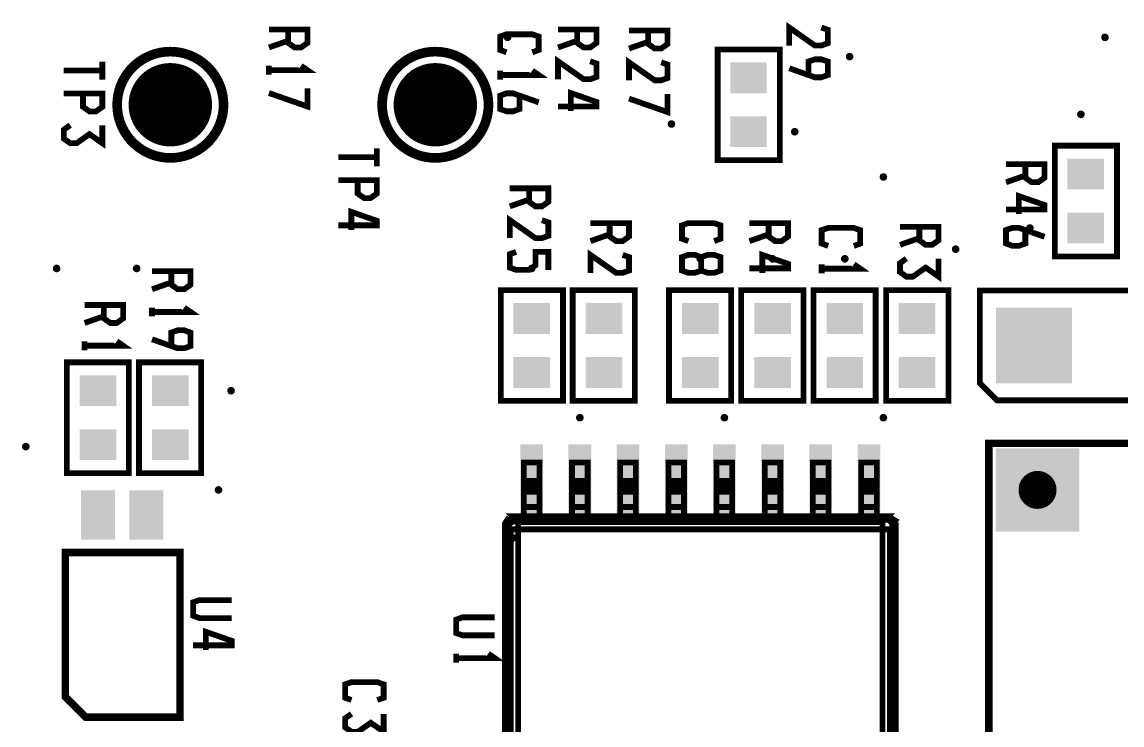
# Model space of a CAD drawing. Extents: x -5 to 112, y -5 to 71.
# Drawn here: x 32.92 to 61.92, y 21.74 to 40.28 of the extents above; entities that cross this region are included whole.
import ezdxf

# ---------------------------------------------------------------- set-up
doc = ezdxf.new("R2010")
doc.units = 0
doc.header["$MEASUREMENT"] = 0
doc.layers.get('0').update_dxf_attribs({"linetype": 'CONTINUOUS'})
for name, color, linetype in [('25-336-0_DRL', 6, 'CONTINUOUS'), ('25-336-0_SMT', 254, 'CONTINUOUS'), ('25-336-0_SST', 1, 'CONTINUOUS')]:
    doc.layers.add(name, color=color, linetype=linetype)

# ---------------------------------------------------------------- blocks, each defined once
blk = doc.blocks.new('ROUND_59')
at = {"const_width": 0.50038}
blk.add_lwpolyline([(-0.25019, 0, 1), (0.25019, 0, 1)], format="xyb", close=True, dxfattribs=at)
blk = doc.blocks.new('ROUND_81')
at = {"const_width": 0.10033}
blk.add_lwpolyline([(-0.050164, 0, 1), (0.050164, 0, 1)], format="xyb", close=True, dxfattribs=at)
blk = doc.blocks.new('ROUND_82')
at = {"const_width": 0.10033}
blk.add_lwpolyline([(-0.050164, 0, 1), (0.050164, 0, 1)], format="xyb", close=True, dxfattribs=at)
blk = doc.blocks.new('RECTANGLE_2')
blk.add_solid([(0.4826, 0.4064), (0.4826, -0.4064), (-0.4826, 0.4064), (-0.4826, -0.4064)])
blk = doc.blocks.new('SQUARE_19')
blk.add_solid([(0.99949, 0.99949), (0.99949, -0.99949), (-0.99949, 0.99949), (-0.99949, -0.99949)])
blk = doc.blocks.new('ROUND_33')
at = {"const_width": 1.09982}
blk.add_lwpolyline([(-0.54991, 0, 1), (0.54991, 0, 1)], format="xyb", close=True, dxfattribs=at)
blk = doc.blocks.new('SQUARE_34')
blk.add_solid([(1.09982, 1.09982), (1.09982, -1.09982), (-1.09982, 1.09982), (-1.09982, -1.09982)])
blk = doc.blocks.new('RECTANGLE_46')
blk.add_solid([(0.29972, 0.99949), (0.29972, -0.99949), (-0.29972, 0.99949), (-0.29972, -0.99949)])
blk = doc.blocks.new('RECTANGLE_49')
blk.add_solid([(0.44958, 0.65024), (0.44958, -0.65024), (-0.44958, 0.65024), (-0.44958, -0.65024)])

msp = doc.modelspace()

# ---------------------------------------------------------------- linework, layer by layer
at = {"layer": '25-336-0_SST'}
for points, const_width in [([(39.93642, 40.08628), (39.93642, 39.73068), (40.10406, 39.6113), (40.27424, 39.6113), (40.44442, 39.73068), (40.44442, 40.08628), (39.42842, 40.08628)], 0.1524), ([(45.69206, 39.4843), (45.52442, 39.54526), (45.52442, 39.90086), (45.69206, 39.95928), (46.37024, 39.95928), (46.54042, 39.90086), (46.54042, 39.54526), (46.37024, 39.4843)], 0.1524), ([(47.55642, 40.08628), (47.55642, 39.73068), (47.72406, 39.6113), (47.89424, 39.6113), (48.06442, 39.73068), (48.06442, 40.08628), (47.04842, 40.08628)], 0.1524), ([(49.4284, 40.05834), (49.4284, 39.70274), (49.59858, 39.58336), (49.76876, 39.58336), (49.9364, 39.70274), (49.9364, 40.05834), (48.9204, 40.05834)], 0.1524), ([(53.14442, 39.6621), (53.14442, 40.13708), (53.82006, 39.6621), (53.99024, 39.6621), (54.16042, 39.72306), (54.16042, 40.07866), (53.99024, 40.13708)], 0.1524), ([(39.93642, 39.7891), (39.42842, 39.6113)], 0.1524), ([(47.55642, 39.7891), (47.04842, 39.6113)], 0.1524), ([(49.4284, 39.76116), (48.9204, 39.58336)], 0.1524), ([(52.8955, 36.6395), (52.8955, 39.5605), (51.2572, 39.5605), (51.2572, 36.6395), (52.8955, 36.6395)], 0.1524), ([(35.03676, 38.76294), (35.03676, 39.23792)], 0.1524), ([(39.42842, 38.89248), (39.42842, 39.1287)], 0.1524), ([(39.42842, 39.01186), (40.44442, 39.01186), (40.27424, 39.1287)], 0.1524), ([(47.04842, 38.7731), (47.04842, 39.24808), (47.72406, 38.7731), (47.89424, 38.7731), (48.06442, 38.83406), (48.06442, 39.18966), (47.89424, 39.24808)], 0.1524), ([(48.9204, 38.74516), (48.9204, 39.22014), (49.59858, 38.74516), (49.76876, 38.74516), (49.9364, 38.80612), (49.9364, 39.16172), (49.76876, 39.22014)], 0.1524), ([(53.65242, 38.88486), (53.65242, 39.24046), (53.82006, 39.29888), (53.99024, 39.29888), (54.16042, 39.24046), (54.16042, 38.88486), (53.99024, 38.8239), (53.82006, 38.8239), (53.14442, 39.06266)], 0.1524), ([(34.02076, 39.0017), (35.03676, 39.0017)], 0.1524), ([(45.52442, 38.76548), (45.52442, 39.0017)], 0.1524), ([(45.52442, 38.88486), (46.54042, 38.88486), (46.37024, 39.0017)], 0.1524), ([(39.42842, 38.40988), (40.44442, 38.05428), (40.44442, 38.52926)], 0.1524), ([(34.52876, 38.39972), (34.52876, 38.04412), (34.69894, 37.92474), (34.86912, 37.92474), (35.03676, 38.04412), (35.03676, 38.39972), (34.02076, 38.39972)], 0.1524), ([(46.03242, 38.3413), (46.03242, 37.9857), (45.86224, 37.92728), (45.69206, 37.92728), (45.52442, 37.9857), (45.52442, 38.3413), (45.69206, 38.40226), (45.86224, 38.40226), (46.54042, 38.1635)], 0.1524), ([(47.38624, 37.9349), (47.38624, 38.40988), (48.06442, 38.17366), (48.06442, 38.05428), (47.04842, 38.05428)], 0.1524), ([(48.9204, 38.26256), (49.9364, 37.90696), (49.9364, 38.38194)], 0.1524), ([(34.19094, 37.56152), (34.02076, 37.44214), (34.02076, 37.20592), (34.19094, 37.08654), (34.36112, 37.08654), (34.69894, 37.3253), (35.03676, 37.08654), (35.03676, 37.56152)], 0.1524), ([(42.27576, 36.47694), (42.27576, 36.95192)], 0.1524), ([(61.7855, 34.0995), (61.7855, 37.0205), (60.1472, 37.0205), (60.1472, 34.0995), (61.7855, 34.0995)], 0.1524), ([(41.25976, 36.7157), (42.27576, 36.7157)], 0.1524), ([(59.36742, 36.53028), (59.36742, 36.17468), (59.53506, 36.0553), (59.70524, 36.0553), (59.87542, 36.17468), (59.87542, 36.53028), (58.85942, 36.53028)], 0.1524), ([(59.36742, 36.2331), (58.85942, 36.0553)], 0.1524), ([(41.76776, 36.11372), (41.76776, 35.75812), (41.93794, 35.63874), (42.10812, 35.63874), (42.27576, 35.75812), (42.27576, 36.11372), (41.25976, 36.11372)], 0.1524), ([(46.28642, 35.89528), (46.28642, 35.53968), (46.45406, 35.4203), (46.62424, 35.4203), (46.79442, 35.53968), (46.79442, 35.89528), (45.77842, 35.89528)], 0.1524), ([(46.28642, 35.5981), (45.77842, 35.4203)], 0.1524), ([(59.19724, 35.2171), (59.19724, 35.69208), (59.87542, 35.45586), (59.87542, 35.33648), (58.85942, 35.33648)], 0.1524), ([(41.60012, 34.80054), (41.60012, 35.27552), (42.27576, 35.0393), (42.27576, 34.91992), (41.25976, 34.91992)], 0.1524), ([(45.77842, 34.5821), (45.77842, 35.05708), (46.45406, 34.5821), (46.62424, 34.5821), (46.79442, 34.64306), (46.79442, 34.99866), (46.62424, 35.05708)], 0.1524), ([(48.4124, 34.97834), (48.4124, 34.62274), (48.58258, 34.50336), (48.75276, 34.50336), (48.9204, 34.62274), (48.9204, 34.97834), (47.9044, 34.97834)], 0.1524), ([(50.48758, 34.50336), (50.3174, 34.56432), (50.3174, 34.91992), (50.48758, 34.97834), (51.16576, 34.97834), (51.3334, 34.91992), (51.3334, 34.56432), (51.16576, 34.50336)], 0.1524), ([(52.6034, 34.97834), (52.6034, 34.62274), (52.77358, 34.50336), (52.94376, 34.50336), (53.1114, 34.62274), (53.1114, 34.97834), (52.0954, 34.97834)], 0.1524), ([(54.17058, 34.37636), (54.0004, 34.43732), (54.0004, 34.79292), (54.17058, 34.85134), (54.84876, 34.85134), (55.0164, 34.79292), (55.0164, 34.43732), (54.84876, 34.37636)], 0.1524), ([(56.57342, 34.87928), (56.57342, 34.52368), (56.74106, 34.4043), (56.91124, 34.4043), (57.08142, 34.52368), (57.08142, 34.87928), (56.06542, 34.87928)], 0.1524), ([(59.36742, 34.79546), (59.36742, 34.43986), (59.19724, 34.3789), (59.02706, 34.3789), (58.85942, 34.43986), (58.85942, 34.79546), (59.02706, 34.85388), (59.19724, 34.85388), (59.87542, 34.61766)], 0.1524), ([(48.4124, 34.68116), (47.9044, 34.50336)], 0.1524), ([(52.6034, 34.68116), (52.0954, 34.50336)], 0.1524), ([(56.57342, 34.5821), (56.06542, 34.4043)], 0.1524), ([(45.94606, 34.21888), (45.77842, 34.16046), (45.77842, 33.80486), (45.94606, 33.7439), (46.28642, 33.7439), (46.45406, 33.86328), (46.45406, 34.21888), (46.79442, 34.21888), (46.79442, 33.7439)], 0.1524), ([(47.9044, 33.66516), (47.9044, 34.14014), (48.58258, 33.66516), (48.75276, 33.66516), (48.9204, 33.72612), (48.9204, 34.08172), (48.75276, 34.14014)], 0.1524), ([(50.8254, 33.72612), (50.99558, 33.66516), (51.16576, 33.66516), (51.3334, 33.72612), (51.3334, 34.08172), (51.16576, 34.14014), (50.99558, 34.14014), (50.8254, 34.08172), (50.8254, 33.72612), (50.65776, 33.66516), (50.48758, 33.66516), (50.3174, 33.72612), (50.3174, 34.08172), (50.48758, 34.14014), (50.65776, 34.14014), (50.8254, 34.08172)], 0.1524), ([(52.43576, 33.66516), (52.43576, 34.14014), (53.1114, 33.90392), (53.1114, 33.78454), (52.0954, 33.78454)], 0.1524), ([(54.0004, 33.65754), (54.0004, 33.89376)], 0.1524), ([(54.0004, 33.77692), (55.0164, 33.77692), (54.84876, 33.89376)], 0.1524), ([(56.23306, 34.04108), (56.06542, 33.9217), (56.06542, 33.68548), (56.23306, 33.5661), (56.40324, 33.5661), (56.74106, 33.80486), (57.08142, 33.5661), (57.08142, 34.04108)], 0.1524), ([(36.8554, 33.70834), (36.8554, 33.35274), (37.02558, 33.23336), (37.19576, 33.23336), (37.3634, 33.35274), (37.3634, 33.70834), (36.3474, 33.70834)], 0.1524), ([(36.8554, 33.41116), (36.3474, 33.23336)], 0.1524), ([(47.1805, 30.2895), (47.1805, 33.2105), (45.5422, 33.2105), (45.5422, 30.2895), (47.1805, 30.2895)], 0.1524), ([(47.4345, 33.2105), (47.4345, 30.2895), (49.0728, 30.2895), (49.0728, 33.2105), (47.4345, 33.2105)], 0.1524), ([(49.9745, 33.2105), (49.9745, 30.2895), (51.6128, 30.2895), (51.6128, 33.2105), (49.9745, 33.2105)], 0.1524), ([(51.8795, 33.2105), (51.8795, 30.2895), (53.5178, 30.2895), (53.5178, 33.2105), (51.8795, 33.2105)], 0.1524), ([(53.7845, 33.2105), (53.7845, 30.2895), (55.4228, 30.2895), (55.4228, 33.2105), (53.7845, 33.2105)], 0.1524), ([(57.3405, 30.2895), (57.3405, 33.2105), (55.7022, 33.2105), (55.7022, 30.2895), (57.3405, 30.2895)], 0.1524), ([(58.6232, 30.3022), (65.024, 30.3022), (65.024, 33.1978), (58.166, 33.1978), (58.166, 30.7594), (58.6232, 30.3022)], 0.1524), ([(35.0774, 32.81934), (35.0774, 32.46374), (35.24758, 32.34436), (35.41776, 32.34436), (35.5854, 32.46374), (35.5854, 32.81934), (34.5694, 32.81934)], 0.1524), ([(36.3474, 32.51454), (36.3474, 32.75076)], 0.1524), ([(36.3474, 32.63392), (37.3634, 32.63392), (37.19576, 32.75076)], 0.1524), ([(35.0774, 32.52216), (34.5694, 32.34436)], 0.1524), ([(36.8554, 31.73476), (36.8554, 32.09036), (37.02558, 32.15132), (37.19576, 32.15132), (37.3634, 32.09036), (37.3634, 31.73476), (37.19576, 31.67634), (37.02558, 31.67634), (36.3474, 31.91256)], 0.1524), ([(34.5694, 31.62554), (34.5694, 31.86176)], 0.1524), ([(34.5694, 31.74492), (35.5854, 31.74492), (35.41776, 31.86176)], 0.1524), ([(34.0995, 31.3055), (34.0995, 28.3845), (35.7378, 28.3845), (35.7378, 31.3055), (34.0995, 31.3055)], 0.1524), ([(36.0045, 31.3055), (36.0045, 28.3845), (37.6428, 28.3845), (37.6428, 31.3055), (36.0045, 31.3055)], 0.1524), ([(58.50382, 29.16936), (68.59524, 29.16936), (68.59524, 8.98906), (58.40476, 8.98906), (58.40476, 29.16936), (58.50382, 29.16936)], 0.20066), ([(49.95926, 28.1813), (49.95926, 28.66136), (50.37074, 28.66136), (50.37074, 28.1813), (49.95926, 28.1813), (49.95926, 28.03398), (49.95926, 27.89174), (50.37074, 27.89174), (50.37074, 27.48788), (50.37074, 27.24404), (49.95926, 27.24404), (45.84954, 27.24404), (45.847, 27.24404), (45.99686, 27.09418), (45.99686, 26.8986), (45.99686, 20.42668), (45.80128, 20.42668), (45.73016, 20.02028), (45.64888, 19.94154), (45.64888, 19.94408)], 0.1524), ([(46.14926, 27.24404), (46.14926, 27.48788), (46.56074, 27.48788), (46.56074, 27.89174), (46.56074, 28.03398), (46.14926, 28.03398), (46.14926, 28.1813), (46.14926, 28.66136), (46.56074, 28.66136), (46.56074, 28.1813), (46.56074, 28.03398)], 0.1524), ([(47.41926, 27.24404), (47.41926, 27.48788), (47.83074, 27.48788), (47.83074, 27.89174), (47.83074, 28.03398), (47.41926, 28.03398), (47.41926, 28.1813), (47.41926, 28.66136), (47.83074, 28.66136), (47.83074, 28.1813), (47.83074, 28.03398)], 0.1524), ([(48.68926, 27.24404), (48.68926, 27.48788), (49.10074, 27.48788), (49.10074, 27.89174), (49.10074, 28.03398), (48.68926, 28.03398), (48.68926, 28.1813), (48.68926, 28.66136), (49.10074, 28.66136), (49.10074, 28.1813), (49.10074, 28.03398)], 0.1524), ([(50.37074, 27.24404), (51.22926, 27.24404), (51.64074, 27.24404), (52.49926, 27.24404), (52.91074, 27.24404), (53.76926, 27.24404), (54.18074, 27.24404), (55.03926, 27.24404), (55.45074, 27.24404), (55.45074, 27.48788), (55.45074, 27.89174), (55.03926, 27.89174), (55.03926, 28.03398), (55.03926, 28.1813), (55.45074, 28.1813), (55.45074, 28.66136), (55.03926, 28.66136), (55.03926, 28.1813)], 0.1524), ([(51.22926, 27.24404), (51.22926, 27.48788), (51.64074, 27.48788), (51.64074, 27.89174), (51.64074, 28.03398), (51.22926, 28.03398), (51.22926, 28.1813), (51.22926, 28.66136), (51.64074, 28.66136), (51.64074, 28.1813), (51.64074, 28.03398)], 0.1524), ([(52.49926, 27.24404), (52.49926, 27.48788), (52.91074, 27.48788), (52.91074, 27.89174), (52.91074, 28.03398), (52.49926, 28.03398), (52.49926, 28.1813), (52.49926, 28.66136), (52.91074, 28.66136), (52.91074, 28.1813), (52.91074, 28.03398)], 0.1524), ([(53.76926, 27.24404), (53.76926, 27.48788), (54.18074, 27.48788), (54.18074, 27.89174), (54.18074, 28.03398), (53.76926, 28.03398), (53.76926, 28.1813), (53.76926, 28.66136), (54.18074, 28.66136), (54.18074, 28.1813), (54.18074, 28.03398)], 0.1524), ([(46.56074, 28.1813), (46.14926, 28.1813)], 0.1524), ([(47.83074, 28.1813), (47.41926, 28.1813)], 0.1524), ([(49.10074, 28.1813), (48.68926, 28.1813)], 0.1524), ([(49.95926, 28.03398), (50.37074, 28.03398), (50.37074, 28.1813)], 0.1524), ([(51.64074, 28.1813), (51.22926, 28.1813)], 0.1524), ([(52.91074, 28.1813), (52.49926, 28.1813)], 0.1524), ([(54.18074, 28.1813), (53.76926, 28.1813)], 0.1524), ([(55.03926, 28.03398), (55.45074, 28.03398), (55.45074, 28.1813)], 0.1524), ([(46.14926, 28.03398), (46.14926, 27.89174)], 0.1524), ([(46.56074, 27.89174), (46.14926, 27.89174), (46.14926, 27.48788)], 0.1524), ([(47.41926, 28.03398), (47.41926, 27.89174)], 0.1524), ([(47.83074, 27.89174), (47.41926, 27.89174), (47.41926, 27.48788)], 0.1524), ([(48.68926, 28.03398), (48.68926, 27.89174)], 0.1524), ([(49.10074, 27.89174), (48.68926, 27.89174), (48.68926, 27.48788)], 0.1524), ([(50.37074, 27.48788), (49.95926, 27.48788), (49.95926, 27.89174)], 0.1524), ([(50.37074, 28.03398), (50.37074, 27.89174)], 0.1524), ([(51.22926, 28.03398), (51.22926, 27.89174)], 0.1524), ([(51.64074, 27.89174), (51.22926, 27.89174), (51.22926, 27.48788)], 0.1524), ([(52.49926, 28.03398), (52.49926, 27.89174)], 0.1524), ([(52.91074, 27.89174), (52.49926, 27.89174), (52.49926, 27.48788)], 0.1524), ([(53.76926, 28.03398), (53.76926, 27.89174)], 0.1524), ([(54.18074, 27.89174), (53.76926, 27.89174), (53.76926, 27.48788)], 0.1524), ([(55.45074, 27.48788), (55.03926, 27.48788), (55.03926, 27.89174)], 0.1524), ([(55.45074, 28.03398), (55.45074, 27.89174)], 0.1524), ([(46.56074, 27.48788), (46.56074, 27.24404)], 0.1524), ([(47.83074, 27.48788), (47.83074, 27.24404)], 0.1524), ([(49.10074, 27.48788), (49.10074, 27.24404)], 0.1524), ([(49.95926, 27.48788), (49.95926, 27.24404)], 0.1524), ([(51.64074, 27.48788), (51.64074, 27.24404)], 0.1524), ([(52.91074, 27.48788), (52.91074, 27.24404)], 0.1524), ([(54.18074, 27.48788), (54.18074, 27.24404)], 0.1524), ([(55.03926, 27.48788), (55.03926, 27.24404)], 0.1524), ([(45.64888, 19.94154), (45.64888, 19.94408), (45.64888, 27.04592), (45.64888, 27.04846), (45.7581, 27.22372)], 0.1524), ([(55.60314, 27.09418), (55.753, 27.24404), (55.75046, 27.24404), (55.45074, 27.24404)], 0.1524), ([(55.79872, 20.42668), (55.79872, 26.8986), (55.95112, 27.04846), (55.92826, 27.13482), (55.9308, 27.13736), (55.753, 27.24404), (55.92826, 27.13736)], 0.1524), ([(45.80128, 26.8986), (45.64888, 27.04846)], 0.1524), ([(45.80128, 20.42668), (45.80128, 26.8986), (45.99686, 26.8986), (55.60314, 26.8986), (55.60314, 20.42668), (45.99686, 20.42668), (45.99686, 20.28444)], 0.1524), ([(45.99686, 27.09418), (55.60314, 27.09418), (55.60314, 26.8986), (55.79872, 26.8986)], 0.1524), ([(55.87238, 20.02028), (55.95112, 19.94154), (55.95112, 19.94408), (55.95112, 27.04592), (55.95112, 27.04846)], 0.1524), ([(34.0614, 22.479), (34.0614, 26.289), (37.084, 26.289), (37.084, 21.9456), (34.5948, 21.9456), (34.0614, 22.479)], 0.20066), ([(38.44544, 24.55926), (37.59962, 24.55926), (37.42944, 24.62022), (37.42944, 24.97582), (37.59962, 25.03424), (38.44544, 25.03424)], 0.1524), ([(45.38218, 24.1046), (44.53382, 24.1046), (44.36618, 24.16302), (44.36618, 24.51862), (44.53382, 24.57958), (45.38218, 24.57958)], 0.1524), ([(37.76726, 23.72106), (37.76726, 24.19604), (38.44544, 23.95982), (38.44544, 23.84044), (37.42944, 23.84044)], 0.1524), ([(44.36618, 23.38578), (44.36618, 23.622)], 0.1524), ([(44.36618, 23.50262), (45.38218, 23.50262), (45.212, 23.622)], 0.1524), ([(41.6052, 22.39772), (41.43756, 22.45614), (41.43756, 22.81174), (41.6052, 22.87016), (42.28338, 22.87016), (42.45356, 22.81174), (42.45356, 22.45614), (42.28338, 22.39772)], 0.1524), ([(41.6052, 22.03196), (41.43756, 21.91512), (41.43756, 21.67636), (41.6052, 21.55952), (41.77538, 21.55952), (42.1132, 21.79574), (42.45356, 21.55952), (42.45356, 22.03196)], 0.1524)]:
    msp.add_lwpolyline(points, dxfattribs=dict(at, const_width=const_width))
for points, const_width in [([(36.83, 39.50208, 0.4142136), (35.42792, 38.1)], 0.254), ([(38.23208, 38.1, 0.4142136), (36.83, 39.50208)], 0.254), ([(43.815, 39.50208, 0.4142136), (42.41292, 38.1)], 0.254), ([(45.21708, 38.1, 0.4142136), (43.815, 39.50208)], 0.254), ([(35.42792, 38.1, 0.4142136), (36.83, 36.69792)], 0.254), ([(36.83, 36.69792, 0.4142136), (38.23208, 38.1)], 0.254), ([(42.41292, 38.1, 0.4142136), (43.815, 36.69792)], 0.254), ([(43.815, 36.69792, 0.4142136), (45.21708, 38.1)], 0.254), ([(45.92574, 27.1653, 0.3924235), (45.73016, 26.96972)], 0.1524), ([(45.92574, 27.10942, 0.3185512), (45.73016, 26.96972)], 0.1524), ([(55.87238, 26.96972, 0.3925685), (55.67426, 27.1653)], 0.1524), ([(45.99686, 26.70556, 0.3217577), (45.80128, 26.56332)], 0.1524)]:
    msp.add_lwpolyline(points, format="xyb", dxfattribs=dict(at, const_width=const_width))

# ---------------------------------------------------------------- block references
at = {"layer": '25-336-0_DRL'}
for name, p in [('ROUND_81', (45.72, 39.878)), ('ROUND_81', (61.468, 39.878)), ('ROUND_81', (54.737, 39.37)), ('ROUND_59', (36.83, 38.1)), ('ROUND_59', (43.815, 38.1)), ('ROUND_81', (60.833, 37.846)), ('ROUND_81', (50.038, 37.592)), ('ROUND_82', (53.2892, 37.3888)), ('ROUND_81', (55.626, 36.195)), ('ROUND_82', (59.4868, 34.8488)), ('ROUND_82', (57.531, 34.29)), ('ROUND_82', (50.8, 34.036)), ('ROUND_82', (52.705, 34.036)), ('ROUND_82', (54.61, 34.036)), ('ROUND_82', (33.8328, 33.782)), ('ROUND_82', (35.941, 33.782)), ('ROUND_81', (46.355, 33.782)), ('ROUND_82', (38.4302, 30.5562)), ('ROUND_82', (47.625, 29.845)), ('ROUND_81', (51.435, 29.845)), ('ROUND_81', (55.626, 29.845)), ('ROUND_81', (33.02, 29.083)), ('ROUND_59', (59.69, 27.94)), ('ROUND_81', (38.1, 27.94))]:
    msp.add_blockref(name, p, dxfattribs=at)
at = {"layer": '25-336-0_SMT'}
for name, p in [('ROUND_33', (36.83, 38.1)), ('ROUND_33', (43.815, 38.1)), ('RECTANGLE_2', (52.07, 38.8112)), ('RECTANGLE_2', (52.07, 37.3888)), ('RECTANGLE_2', (60.96, 36.2712)), ('RECTANGLE_2', (60.96, 34.8488)), ('RECTANGLE_2', (46.355, 32.4612)), ('RECTANGLE_2', (48.26, 32.4612)), ('RECTANGLE_2', (50.8, 32.4612)), ('RECTANGLE_2', (52.705, 32.4612)), ('RECTANGLE_2', (54.61, 32.4612)), ('RECTANGLE_2', (56.515, 32.4612)), ('SQUARE_19', (59.59602, 31.75)), ('RECTANGLE_2', (46.355, 31.0388)), ('RECTANGLE_2', (48.26, 31.0388)), ('RECTANGLE_2', (50.8, 31.0388)), ('RECTANGLE_2', (52.705, 31.0388)), ('RECTANGLE_2', (54.61, 31.0388)), ('RECTANGLE_2', (56.515, 31.0388)), ('RECTANGLE_2', (34.925, 30.5562)), ('RECTANGLE_2', (36.83, 30.5562)), ('RECTANGLE_2', (34.925, 29.1338)), ('RECTANGLE_2', (36.83, 29.1338)), ('RECTANGLE_46', (46.355, 28.14574)), ('RECTANGLE_46', (47.625, 28.14574)), ('RECTANGLE_46', (48.895, 28.14574)), ('RECTANGLE_46', (50.165, 28.14574)), ('RECTANGLE_46', (51.435, 28.14574)), ('RECTANGLE_46', (52.705, 28.14574)), ('RECTANGLE_46', (53.975, 28.14574)), ('RECTANGLE_46', (55.245, 28.14574)), ('SQUARE_34', (59.69, 27.94)), ('RECTANGLE_49', (34.925, 27.2796)), ('RECTANGLE_49', (36.195, 27.2796))]:
    msp.add_blockref(name, p, dxfattribs=at)

doc.saveas('drawing.dxf')
